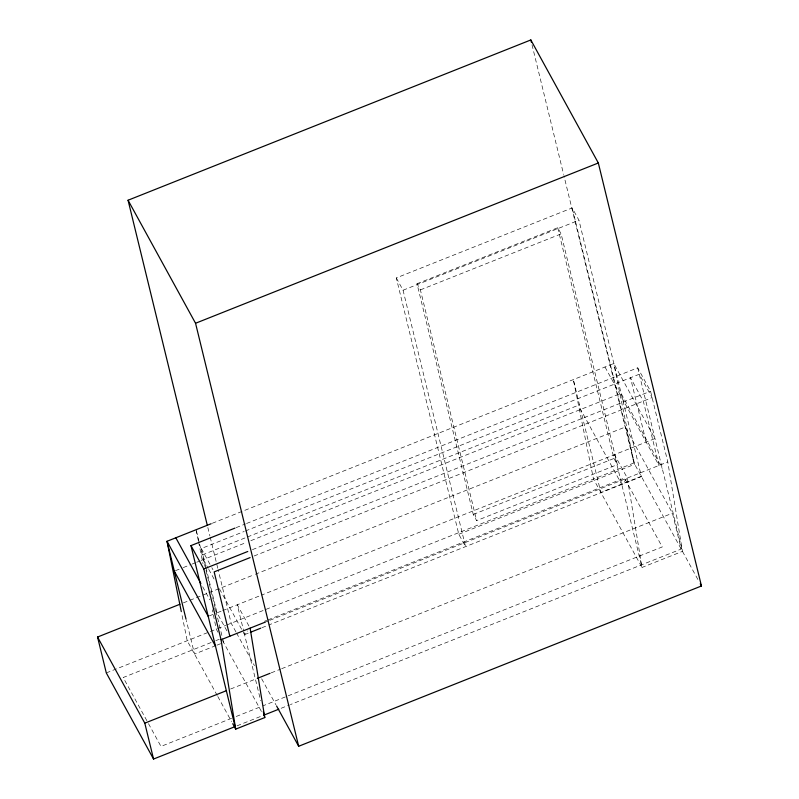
<?xml version="1.0" encoding="UTF-8"?>
<svg xmlns="http://www.w3.org/2000/svg" width="799" height="799" viewBox="0 0 799 799"><rect width="100%" height="100%" fill="white"/><g stroke="black" fill="none" stroke-linecap="round" stroke-linejoin="round"><path stroke-width="0.6" stroke-dasharray="4 3" d="M243.365 632.448L244.554 634.626L247.73 630.92M246.521 523.505L637.712 367.83L650.546 391.21L667.784 461.942L682.456 551.36L642.006 567.46L614.501 454.661L627.325 478.042L621.782 484.514L580.603 409.458M396.304 277.912L403.056 290.217L465.547 546.586L458.806 534.281L396.304 277.912L572.194 207.92L578.945 220.224L641.437 476.594L268.854 624.958M417.018 283.735L557.732 227.745L561.108 233.887L617.347 464.618L476.643 520.608L473.268 514.456L417.018 283.735L420.394 289.887L476.643 520.608M403.056 290.217L578.945 220.224M420.394 289.887L561.108 233.887M212.304 523.265L613.782 363.505L654.96 438.561L261.583 595.105M236.105 527.65L245.363 523.964M205.683 566.391L201.328 548.523L244.244 531.445M245.403 530.985L639.28 374.242L652.104 397.622L253.583 556.204M202.257 554.945L246.232 537.447M247.38 536.988L579.485 404.833M175.43 570.696L182.142 568.029M183.261 567.58L191.081 564.464M192.199 564.024L195.555 562.686M196.674 562.246L200.03 560.908M201.148 560.459L246.202 542.531M250.826 540.693L621.063 393.368L662.231 468.414M252.404 549.642L650.546 391.21M183.361 602.885L207.72 593.188M208.879 592.728L254.102 574.731M255.261 574.271L625.208 427.056L672.448 513.188L681.197 549.073L290.387 704.598M209.308 615.899L215.9 613.272M226.916 630.9L217.008 612.843L221.513 611.045M222.641 610.596L260.424 595.565M473.268 514.456L613.972 458.466L557.732 227.745M106.297 672.918L216.469 629.083M217.628 628.623L225.747 625.387M226.906 624.928L633.957 462.951L613.782 363.505M458.806 534.281L634.686 464.289L572.194 207.92M211.166 642.506L123.176 677.522L147.455 721.767M215.79 640.668L219.266 639.28M264.409 621.312L266.726 620.394M267.885 619.934L624.448 478.042L662.251 546.945L262.851 705.877M265.148 622.161L268.624 620.783M269.772 620.324L667.784 461.942M215.78 645.632L194.537 654.081L186.327 620.424M216.899 645.183L222.482 642.965M641.277 476.304L600.828 492.404L573.332 379.605L593.497 479.05L642.006 567.46L627.325 478.042M244.554 634.626L249.188 632.788M261.912 627.724L267.705 625.417M230.611 689.008L256.129 678.86M271.201 672.858L280.479 669.163M281.638 668.703L672.448 513.188M231.6 718.321L160.979 746.416L148.045 722.845M236.224 716.473L261.692 706.346M237.043 725.822L262.561 715.674M281.108 708.284L289.228 705.058M604.993 367.011L658.985 465.437L643.305 401.118L630.481 377.737L646.161 442.057M697.867 579.455L633.957 462.951L563.924 175.7M613.972 458.466L617.347 464.618M248.938 626.026L237.283 604.773L243.685 631.04M201.328 548.523L211.236 566.581M211.815 567.65L212.983 569.777M203.385 559.57L208.159 568.279M208.759 569.357L214.721 580.244M219.495 588.943L242.766 631.36M235.955 631.939L231.181 623.23L218.177 569.897M236.554 633.028L254.472 665.697M261.643 678.76L275.975 704.888M202.686 586.736L209.847 599.789M214.621 608.488L216.409 611.754M217.967 632.239L216.279 629.163L212.344 609.757M222.472 640.458L261.792 712.129M217.208 695.42L187.206 640.728L181.543 612.833M217.807 696.508L231.53 721.527M637.712 367.83L682.456 551.36M532.014 44.794L563.635 174.482M243.975 632.239L260.674 700.743M207.83 527.48L209.907 535.959M210.197 537.178L217.877 568.688M205.972 567.58L217.008 612.843M196.394 530.916L199.331 542.93M199.62 544.129L205.733 569.188M206.022 570.386L223.6 642.516M196.105 529.717L198.322 540.633M198.561 541.842L202.996 563.675"/><path stroke-width="1.2" d="M207.241 525.053L128.06 200.229L530.836 39.95L598.331 162.986L701.452 585.987L298.676 746.266L276.574 705.976M298.676 746.266L195.555 323.265L598.331 162.986M211.146 523.735L167.031 541.283L181.303 611.625M250.107 628.144L264.779 717.572L235.705 729.137L190.971 545.607L234.946 528.109M232.729 723.704L235.705 729.137L221.033 639.719L203.795 568.988L247.77 551.49M250.107 557.592L214.152 571.894L229.832 636.214M234.726 726.75L153.548 759.05L106.297 672.918L97.548 637.033L179.885 604.264M221.033 639.719L265.148 622.161M250.347 632.329L260.754 628.184M153.548 759.05L144.799 723.155L225.977 690.855M257.288 678.391L270.042 673.317M263.72 715.205L278.791 709.212M700.254 583.809L701.452 585.987M128.06 200.229L195.555 323.265M190.971 545.607L203.795 568.988M175.83 537.787L200.889 583.47M208.209 616.339L167.031 541.283L186.037 619.225M174.312 571.145L215.49 646.191M97.548 637.033L144.799 723.155M530.836 39.95L531.425 42.377M263.31 711.559L264.779 717.572"/></g></svg>
